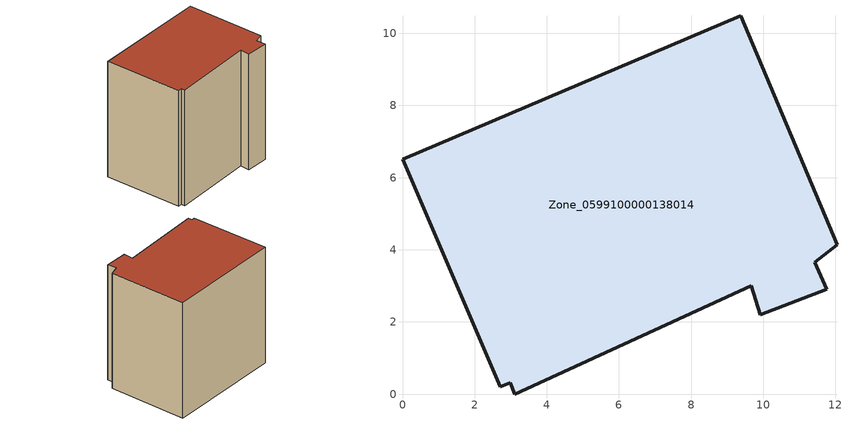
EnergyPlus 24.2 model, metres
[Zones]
Zone_0599100000138014
 floor ground (C_G): 11.42,3.65 11.75,2.9 9.91,2.2 9.66,3 3.11,0 2.98,0.31 2.71,0.2 0,6.51 9.38,10.48 12.04,4.14 z0
 wall outside (C_F): 9.66,3 9.91,2.2 11.75,2.9 11.42,3.65 12.04,4.14 9.38,10.48 0,6.51 2.71,0.2 2.98,0.31 3.11,0 9.66,3 z0:10.38
 roof outside (C_R): 12.04,4.14 9.38,10.48 0,6.51 2.71,0.2 2.98,0.31 3.11,0 9.66,3 9.91,2.2 11.75,2.9 11.42,3.65 z10.38
[BUILDING]
Pand.0599100000138014: North Axis=0; Terrain=City; Loads Convergence Tolerance Value=0.04; Temperature Convergence Tolerance Value=0.4; Solar Distribution=FullExterior; Maximum Number of Warmup Days=25; Minimum Number of Warmup Days=1
[Site:Location]
Rotterdam.The.Hague.AP_ZH_NLD Design_Conditions: Latitude=51.96; Longitude=4.45; Time Zone=1; Elevation=-4.5
[SITE:GROUNDTEMPERATURE:BUILDINGSURFACE]
18, 18, 18, 18, 18, 18, 18, 18, 18, 18, 18, 18
[MATERIAL] Thermal Absorptance=0.9; Solar Absorptance=0.7; Visible Absorptance=0.7
Name | Roughness | Thickness | Conductivity | Density | Specific Heat
G.TI.1946 | MediumSmooth | 0.15 | 1 | 540 | 1210
F.TI.1946 | Rough | 0.3 | 0.857143 | 1920 | 840
R.TI.1946 | MediumRough | 0.2 | 0.1 | 1500 | 1000
[CONSTRUCTION]
C_G: G.TI.1946
C_F: F.TI.1946
C_R: R.TI.1946
[ZONE]
Zone_0599100000138014: Type=1; Multiplier=1; Ceiling Height=Autocalculate; Volume=Autocalculate; Floor Area=autocalculate; Part of Total Floor Area=Yes
[ZONEINFILTRATION:DESIGNFLOWRATE]
Infil_Zone_0599100000138014: Zone or ZoneList or Space or SpaceList=Zone_0599100000138014; Schedule=AlwaysOn; Design Flow Rate Calculation Method=Flow/Area; Flow Rate per Floor Area=0.003; Constant Term Coefficient=1; Temperature Term Coefficient=0; Velocity Term Coefficient=0; Velocity Squared Term Coefficient=0
[HVACTEMPLATE:ZONE:IDEALLOADSAIRSYSTEM]
Zone_0599100000138014: Maximum Heating Supply Air Temperature=50; Minimum Cooling Supply Air Temperature=13; Maximum Heating Supply Air Humidity Ratio=0.0156; Minimum Cooling Supply Air Humidity Ratio=0.0077; Heating Limit=NoLimit; Cooling Limit=NoLimit; Dehumidification Control Type=ConstantSensibleHeatRatio; Cooling Sensible Heat Ratio=0.7; Dehumidification Setpoint=60; Humidification Control Type=None; Humidification Setpoint=30; Outdoor Air Method=None; Outdoor Air Flow Rate per Person=0.00944; Outdoor Air Flow Rate per Zone Floor Area=0; Outdoor Air Flow Rate per Zone=0; Demand Controlled Ventilation Type=None; Outdoor Air Economizer Type=NoEconomizer; Heat Recovery Type=None; Sensible Heat Recovery Effectiveness=0.7; Latent Heat Recovery Effectiveness=0.65
[ZONECONTROL:THERMOSTAT]
ThermostatControl_Zone_0599100000138014: Zone or ZoneList=Zone_0599100000138014; Control Type Schedule=DualSetpointControlType; Control 1=Thermostat_Zone_0599100000138014; Temperature Difference Between Cutout And Setpoint=0
[THERMOSTATSETPOINT:DUALSETPOINT]
Thermostat_Zone_0599100000138014: Heating Setpoint Temperature Schedule=HeatingSetpoint_Zone_0599100000138014; Cooling Setpoint Temperature Schedule=CoolingSetpoint_Zone_0599100000138014
[SCHEDULE:COMPACT]
HeatingSetpoint_Zone_0599100000138014: Through: 12/31, For: AllDays, Until: 24:00, 21
CoolingSetpoint_Zone_0599100000138014: Through: 12/31, For: AllDays, Until: 24:00, 24
DualSetpointControlType: Through: 12/31, For: AllDays, Until: 24:00, 4
AlwaysOn: Through: 12/31, For: AllDays, Until: 24:00, 1
